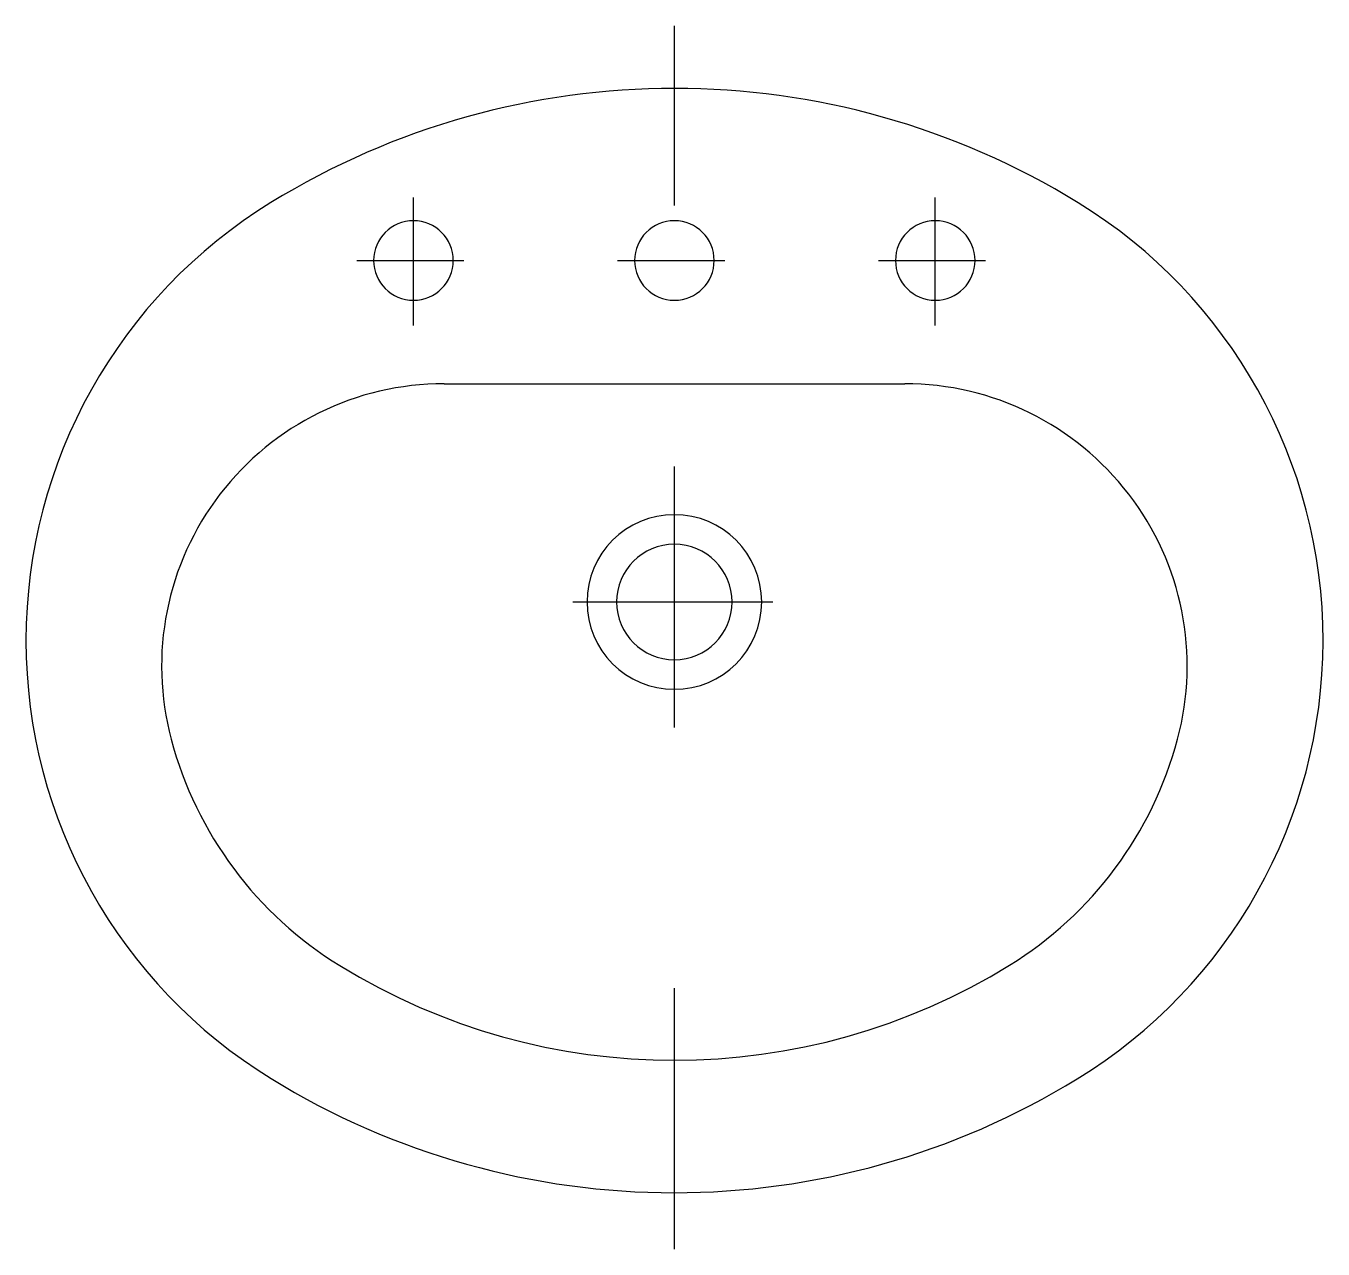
# Model space of a CAD drawing. Extents: x -690.843 to -690.346, y 617.468 to 617.937.
import ezdxf

# ---------------------------------------------------------------- set-up
doc = ezdxf.new("R2010")
doc.units = 0
doc.header["$LTSCALE"] = 0.27559
doc.header["$MEASUREMENT"] = 0
doc.linetypes.add('AXES', pattern=[0.54, 0.3, -0.08, 0.08, -0.08])
doc.linetypes.add('CONTINU', pattern=[0])
doc.layers.get('0').update_dxf_attribs({"linetype": 'CONTINUOUS'})
doc.layers.add('DECA_EIXOS', color=5, linetype='AXES')

msp = doc.modelspace()

# ---------------------------------------------------------------- linework, layer by layer
at = {"linetype": 'CONTINU'}
for points in [[(-690.44011, 617.86897, 0.283019), (-690.74946, 617.86905)], [(-690.74946, 617.86905, 0.559503), (-690.74937, 617.5332)], [(-690.44045, 617.53312, 0.560056), (-690.44011, 617.86897)], [(-690.69485, 617.86208, 1), (-690.69485, 617.83156)], [(-690.69485, 617.83156, 1), (-690.69485, 617.86208)], [(-690.59485, 617.86208, 1), (-690.59485, 617.83156)], [(-690.59485, 617.83156, 1), (-690.59485, 617.86208)], [(-690.49485, 617.86208, 1), (-690.49485, 617.83156)], [(-690.49485, 617.83156, 1), (-690.49485, 617.86208)], [(-690.68312, 617.79958, 0.493016), (-690.78771, 617.66333)], [(-690.40199, 617.66333, 0.493016), (-690.50658, 617.79958)], [(-690.59485, 617.74938, 1), (-690.59485, 617.68245)], [(-690.59485, 617.68245, 1), (-690.59485, 617.74938)], [(-690.59485, 617.73806, 1), (-690.59485, 617.69377)], [(-690.59485, 617.69377, 1), (-690.59485, 617.73806)], [(-690.78771, 617.66333, 0.1925), (-690.72303, 617.5765)], [(-690.4664, 617.57667, 0.19175), (-690.40199, 617.66333)], [(-690.72303, 617.5765, 0.283377), (-690.4664, 617.57667)], [(-690.74937, 617.5332, 0.283019), (-690.44045, 617.53312)]]:
    msp.add_lwpolyline(points, format="xyb", dxfattribs=at)
msp.add_lwpolyline([(-690.68312, 617.79958), (-690.50658, 617.79958)], dxfattribs=at)
at = {"layer": 'DECA_EIXOS'}
for points in [[(-690.59485, 617.46786), (-690.59485, 617.93674)], [(-690.69485, 617.82191), (-690.69485, 617.87099)], [(-690.49485, 617.82191), (-690.49485, 617.87099)], [(-690.7166, 617.84682), (-690.67556, 617.84682)], [(-690.6166, 617.84682), (-690.57556, 617.84682)], [(-690.5166, 617.84682), (-690.47556, 617.84682)], [(-690.63378, 617.71592), (-690.55715, 617.71592)]]:
    msp.add_lwpolyline(points, dxfattribs=at)

doc.saveas('drawing.dxf')
